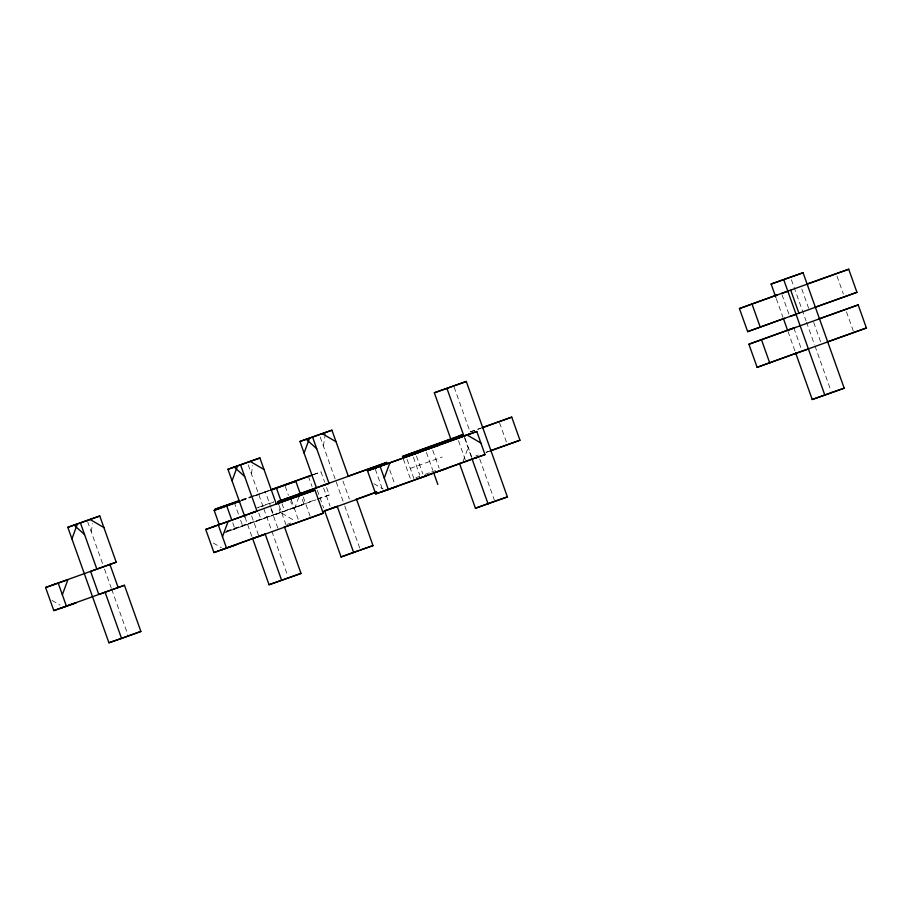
<?xml version="1.0" encoding="UTF-8"?>
<svg xmlns="http://www.w3.org/2000/svg" width="912" height="912" viewBox="0 0 912 912"><rect width="100%" height="100%" fill="white"/><g stroke="black" fill="none" stroke-linecap="round" stroke-linejoin="round"><path stroke-width="0.68" stroke-dasharray="4.56 3.42" d="M91.246 531.856L92.568 523.636M251.381 473.818L252.704 465.599M323.395 446.036L325.39 433.702M294.496 508.919L299.125 496.379M463.171 461.141L468.266 447.347M242.147 500.221L269.131 490.793M254.095 495.889L269.564 490.291M241.452 500.745L249.455 497.849M254.79 495.911L265.449 492.047L270.932 507.448M313.249 474.719L321.013 471.914L324.672 482.174M258.21 507.437L273.668 501.839M273.429 502.193L256.922 507.904M454.13 387.098L470.102 431.957L480.647 428.138M226.985 530.978L280.36 512.441L278.08 506.035M226.358 532.015L315.313 499.776M223.645 533.03L315.962 499.81M317.296 499.331L329.232 494.999L326.496 487.304M271.388 508.725L273.668 515.143L304.061 504.37L301.313 496.664M410.286 468.358L442.24 457.049M287.177 524.343L290.803 523.021M415.906 477.683L419.816 476.258M425.038 474.365L430.27 472.473M431.57 471.994L435.491 470.581M475.745 455.989L478.321 455.054M486.233 452.181L488.866 451.235M313.432 474.491L321.013 471.914M241.805 499.696L269.519 490.246M241.042 500.369L250.196 497.257M470.102 431.957L481.479 428.081M317.866 498.875L329.232 494.999M304.061 504.37L293.003 508.132L290.711 501.725M225.743 531.491L261.037 519.452L258.746 513.034M485.902 452.466L490.964 450.745M373.92 483.713L383.108 489.071M281.865 513.228L295.636 521.276M213.294 543.028L221.331 547.713M52.007 600.404L60.044 605.089M836.999 276.097L843.383 294.063M846.45 311.779L853.301 331.022M801.785 289.001L808.636 308.245M813.664 322.346L820.971 342.878M791.388 279.699L806.037 320.83M806.504 322.164L814.541 344.725M815.009 346.047L831.083 391.168M782.006 294.724L789.313 315.244M793.873 328.069L801.648 349.877M776.317 298.646L782.929 317.228M788.014 331.512L795.218 351.724M499.548 422.735L506.399 441.978M479.735 459.01L494.304 499.913M465.063 438.364L471.914 457.607M464.322 437.224L471.629 457.744M458.462 440.656L465.314 459.899M432.733 450.22L439.128 468.175M426.417 452.375L432.801 470.33M416.465 456.023L422.86 473.978M413.398 457.22L419.794 475.186M407.083 459.386L413.934 478.618M403.366 459.044L410.218 478.287M389.766 470.045L394.793 484.158M375.299 469.224L382.607 489.744M342.969 481.08L349.364 499.035M320.203 437.053L335.821 480.932M336.186 481.946L344.337 504.815M344.804 506.149L359.944 548.659M323.635 488.08L330.03 506.046M317.319 490.234L323.589 507.847M308.381 476.224L312.029 486.484M303.286 497.006L310.137 516.249M291.304 499.947L298.612 520.467M285.228 486.324L288.431 495.307M281.99 503.675L284.726 511.37M279.118 505.533L285.969 524.776M270.944 508.862L277.807 528.105M248.189 464.835L263.34 507.391M263.807 508.714L271.48 530.26M271.844 531.274L287.44 575.073M251.621 515.873L258.472 535.116M244.952 517.047L252.157 537.271M234.224 502.284L238.796 515.109M240.62 520.239L242.455 525.369M232.731 522.736L235.011 529.154M87.598 521.596L102.737 564.106M104.492 569.065L111.344 588.308M111.709 589.323L127.771 634.444"/><path stroke-width="1.37" d="M71.923 538.867L77.474 523.819M62.347 594.749L67.898 579.701L45.6 587.51L53.819 610.607L76.118 602.798L60.135 608.452M232.058 480.818L237.61 465.77M222.482 536.701L228.034 521.653M304.072 453.036L309.624 437.988M299.125 496.379L300.048 493.871M384.26 478.059L389.812 463.011M51.916 585.356L55.267 584.011M212.051 527.318L215.403 525.962M284.065 499.525L287.417 498.18M373.829 468.677L377.18 467.32M475.346 458.086L478.697 456.73M316.498 487.943L299.957 441.488L331.922 430.179L348.373 476.36M450.779 438.968L402.454 456.479L463.41 434.659L450.779 438.968L434.329 392.787L466.294 381.467L507.403 496.926L475.437 508.235L459.466 463.376M299.957 441.488L331.922 430.179M434.329 392.787L466.294 381.467M116.223 562.191L90.573 571.345L98.792 594.442L124.442 585.276L140.881 631.457L121.558 638.468L108.927 642.778L67.807 527.318L99.773 516.01L116.223 562.191L45.6 587.51M244.952 517.047L227.943 469.281L259.909 457.961L276.359 504.142M67.807 527.318L99.773 516.01M227.943 469.281L259.909 457.961M775.838 297.312L771.119 284.042L803.073 272.734L844.193 388.181L812.227 399.502L795.686 353.058M771.119 284.042L803.073 272.734M806.96 284.088L848.719 269.222L856.938 292.319L747.669 331.649L739.438 308.564L777.833 294.644M739.438 308.564L848.719 269.222M219.176 524.48L214.16 510.367L239.48 501.19M214.16 510.367L240.118 501.235M284.772 485.047L311.95 475.198M270.362 490.371L295.83 481.274L300.401 494.099M278.662 504.256L277.75 501.68L329.038 483.36L312.599 437.179M347.723 476.315L387.019 462.35L277.75 501.68M459.796 435.697L462.373 434.762M481.958 427.66L511.735 417.137L519.954 440.234L490.964 450.745M322.723 485.515L329.164 483.189M457.094 436.814L462.247 434.944M482.733 427.648L511.735 417.137M747.669 331.649L784.73 318.22M815.18 307.184L856.938 292.319M275.709 504.108L315.005 490.132L323.236 513.217L213.955 552.558L205.736 529.473L257.024 511.153L240.586 464.96M250.709 513.308L257.15 510.971M412.486 454.655L476.794 431.49L485.013 454.575L375.733 493.916L367.513 470.831L418.802 452.5M205.736 529.473L315.005 490.132M367.513 470.831L476.794 431.49M819.067 318.812L858.181 304.904L866.4 327.989L757.131 367.331L748.9 344.234L795.287 327.431M748.9 344.234L858.181 304.904M355.817 499.457L376.565 491.933M490.189 450.756L519.954 440.234M330.942 508.611L337.383 506.274M322.438 511.826L376.713 492.161M53.819 610.607L124.442 585.276M213.955 552.558L265.495 533.873M283.803 527.239L323.236 513.217M375.733 493.916L427.033 475.597M420.706 477.751L471.162 459.329M757.131 367.331L796.837 352.933M827.287 341.897L866.4 327.989M324.535 510.503L341.077 556.947L359.111 550.403M475.437 508.235L494.771 501.235M341.077 556.947L373.031 545.627L356.592 499.445M108.927 642.778L140.881 631.457M252.521 538.285L269.051 584.729L301.017 573.42L284.578 527.227M269.051 584.729L301.017 573.42M812.227 399.502L844.193 388.181M454.484 439.299L470.467 433.645M382.06 491.762L398.042 486.107M220.271 550.403L236.254 544.749M781.538 293.436L787.865 291.281M312.166 474.924L272.141 489.356L295.83 481.274M239.457 500.494L214.901 509.284L239.742 500.813M789.769 316.532L796.085 314.378M425.494 449.81L438.136 445.501M787.558 330.224L793.873 328.069M472.37 458.884L485.013 454.575M446.356 468.586L433.724 472.895L437.828 484.443M324.626 510.766L337.269 506.456L353.708 552.638M252.613 538.547L265.244 534.238L281.694 580.42M795.777 353.32L808.42 349.011M496.037 500.802L507.403 496.926M360.4 549.936L373.031 545.627M467.126 434.99L480.898 443.038M322.255 433.679L336.038 441.727M250.241 461.461L264.024 469.509M90.106 519.509L103.888 527.546M306.284 439.333L316.703 448.727M234.259 467.115L244.69 476.509M74.123 525.164L84.554 534.557M790.738 290.244L798.958 313.329M783.75 279.733L824.858 395.192M783.397 318.55L787.649 330.497M752.081 304.255L760.3 327.34M761.543 339.925L769.762 363.022M446.971 388.478L463.98 436.255M472.017 458.804L488.08 503.926M380.156 466.522L388.375 489.607M290.381 497.371L291.304 499.947M276.507 488.285L281.078 501.11M226.792 506.057L231.819 520.171M218.367 525.164L226.598 548.249M109.896 564.346L118.127 587.431M80.45 523.009L96.889 569.191M105.119 592.287L121.558 638.468M58.231 583.201L66.462 606.298"/></g></svg>
